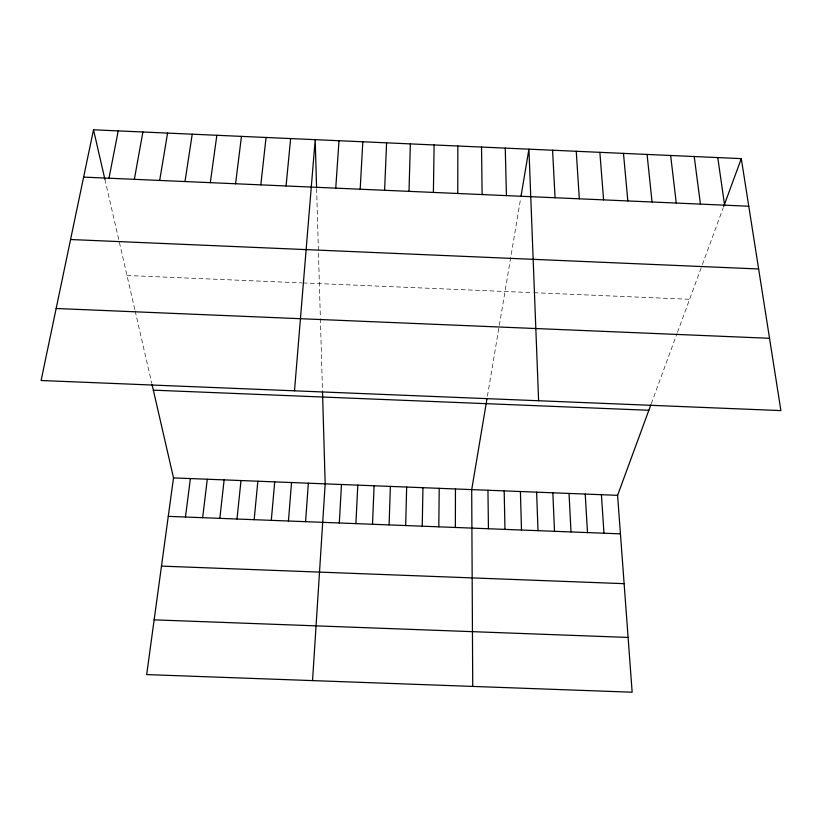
<?xml version="1.0" encoding="UTF-8"?>
<svg xmlns="http://www.w3.org/2000/svg" width="822" height="822" viewBox="0 0 822 822"><rect width="100%" height="100%" fill="white"/><g stroke="black" fill="none" stroke-linecap="round" stroke-linejoin="round"><path stroke-width="0.62" stroke-dasharray="4.11 3.08" d="M487.405 396.245L520.593 198.77M651.271 403.664L677.02 333.568M677.451 332.386L701.957 265.691M702.368 264.571L723.278 207.637M126.999 275.493L301.808 282.891M303.061 282.943L532.82 292.663M534.033 292.714L689.607 299.3M104.908 179.371L134.859 309.699M135.137 310.922L151.782 383.329M316.614 188.639L320.344 317.456M320.385 318.659L322.471 390.779"/><path stroke-width="1.23" d="M455.367 527.477L455.46 488.977M457.762 193.489L457.833 146.008M438.814 526.83L439.205 488.33M433.389 192.42L434.108 144.949M422.251 526.193L422.94 487.693M405.678 525.546L406.664 487.056M409.007 191.351L410.353 143.891M389.104 524.909L390.378 486.418M372.51 524.272L374.092 485.781M384.604 190.283L386.587 142.833M355.916 523.624L357.796 485.134M339.311 522.977L341.49 484.497M360.18 189.214L362.81 141.774M312.545 680.606L325.173 483.86L322.512 392.032M335.746 188.146L339.003 140.716M305.579 521.672L308.353 483.192M288.45 521.014L291.533 482.535M294.502 390.82L315.186 139.658L316.573 187.426M271.301 520.347L274.702 481.877M286.066 185.978L290.628 138.569M254.152 519.689L257.851 481.209M236.993 519.021L241 480.551M260.831 184.868L266.061 137.469M219.823 518.363L224.149 479.884M202.644 517.696L207.278 479.226M235.575 183.758L241.463 136.38M185.464 517.028L190.396 478.558M152.039 384.47L173.514 477.901L146.676 674.585L632.149 692.206L617.589 495.337L650.87 404.763M210.298 182.659L216.854 135.281M185.001 181.549L192.225 134.191M159.684 180.439L167.575 133.092M486.984 398.721L471.705 489.614L472.732 686.421M520.994 196.376L528.926 149.172L538.605 400.746M134.346 179.33L142.905 131.993M108.997 178.22L118.214 130.893M93.513 129.794L41.1 380.514L780.9 410.599L741.29 158.625L93.513 129.794L104.908 179.371M723.72 206.456L741.29 158.625M154.146 619.85L628.1 637.44M168.263 516.36L620.435 533.858M161.472 566.111L624.124 583.671M153.344 390.152L648.846 410.27M173.514 477.901L617.589 495.337M56.153 308.497L769.536 338.294M83.618 177.11L748.77 206.23M70.579 239.521L758.634 268.979M717.76 157.577L724.614 205.171M694.21 156.529L700.447 204.113M670.649 155.481L676.259 203.055M647.078 154.433L652.052 201.996M623.477 153.375L627.833 200.938M599.865 152.327L603.584 199.869M601.416 494.71L603.965 533.221M576.243 151.279L579.325 198.811M585.223 494.073L587.494 532.584M552.59 150.22L555.056 197.753M569.04 493.436L571.002 531.947M552.836 492.799L554.511 531.31M536.622 492.162L538.009 530.673M520.408 491.525L521.497 530.036M505.253 148.114L506.444 195.615M504.184 490.888L504.975 529.389M487.949 490.251L488.443 528.752M481.548 147.066L482.113 194.557"/></g></svg>
